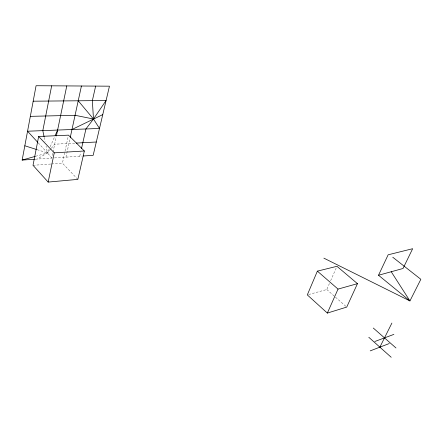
<?xml version="1.0" encoding="UTF-8"?>
<svg xmlns="http://www.w3.org/2000/svg" width="443" height="443" viewBox="0 0 443 443"><rect width="100%" height="100%" fill="white"/><g stroke="black" fill="none" stroke-linecap="round" stroke-linejoin="round"><path stroke-width="0.33" stroke-dasharray="2.21 1.66" d="M35.141 159.203L51.792 158.09L52.889 152.802M53.027 152.143L56.211 136.798M77.841 179.387L62.43 163.174L68.183 136.494M65.979 157.143L70.105 138.138M79.762 156.224L80.637 152.364M308.599 294.545L326.79 289.523L329.531 283.249M330.628 280.74L336.392 267.561M49.112 149.23L47.467 152.94L37.19 159.065M50.209 146.76L54.594 136.859M50.862 148.831L47.467 152.94L36.143 156.13M51.283 148.316L54.672 144.208L75.554 143.106M33.02 165.311L50.801 164.021M51.488 163.971L62.43 163.174M54.495 157.913L81.772 156.091M37.118 149.673L47.467 152.94L51.792 158.09M326.79 289.523L334.969 296.732M335.478 297.181L346.725 307.088M38.203 142.84L47.467 152.94L46.055 146.179M44.222 137.391L45.07 141.45"/><path stroke-width="0.66" d="M34.454 159.247L22.15 160.067L36.077 85.726L109.46 86.18L93.163 155.332L83.112 156.002M38.657 136.483L33.02 165.311L48.154 182.079L77.841 179.387L84.342 150.991L68.471 135.159L38.657 136.483L54.251 152.841L84.342 150.991M51.659 85.82L42.81 130.63L44.078 136.715M56.494 135.447L66.771 85.914M48.154 182.079L54.251 152.841M70.249 137.474L81.429 86.008M81.512 148.51L85.936 128.963L93.479 119.023L106.076 100.533L33.175 101.198M95.649 86.097L92.349 100.661L93.479 119.023L99.498 128.442L27.555 131.222L37.744 142.336M317.376 271.138L307.304 294.905L327.344 313.079L346.725 307.088L357.468 283.658L336.94 266.309L317.376 271.138L338.031 289.096L357.468 283.658M55.142 135.624L57.612 130.059M327.344 313.079L338.031 289.096M378.51 275.253L388.146 254.803L412.66 248.706L403.025 268.486L378.51 275.253L409.936 300.93L420.85 279.306L392.764 257.233M379.867 347.162L391.9 323.069M71.982 129.506L102.759 114.615M370.21 350.878L389.253 343.546M374.839 341.498L393.882 334.382M22.15 160.067L35.473 156.318M76.218 143.072L96.303 142.009M30.34 116.359L75.072 115.285L93.479 119.023L78.217 100.788M24.825 145.786L36.47 149.468M323.877 258.153L409.936 300.93L391.23 271.742M373.299 328.047L395.976 347.965M368.803 337.284L391.202 357.274"/></g></svg>
